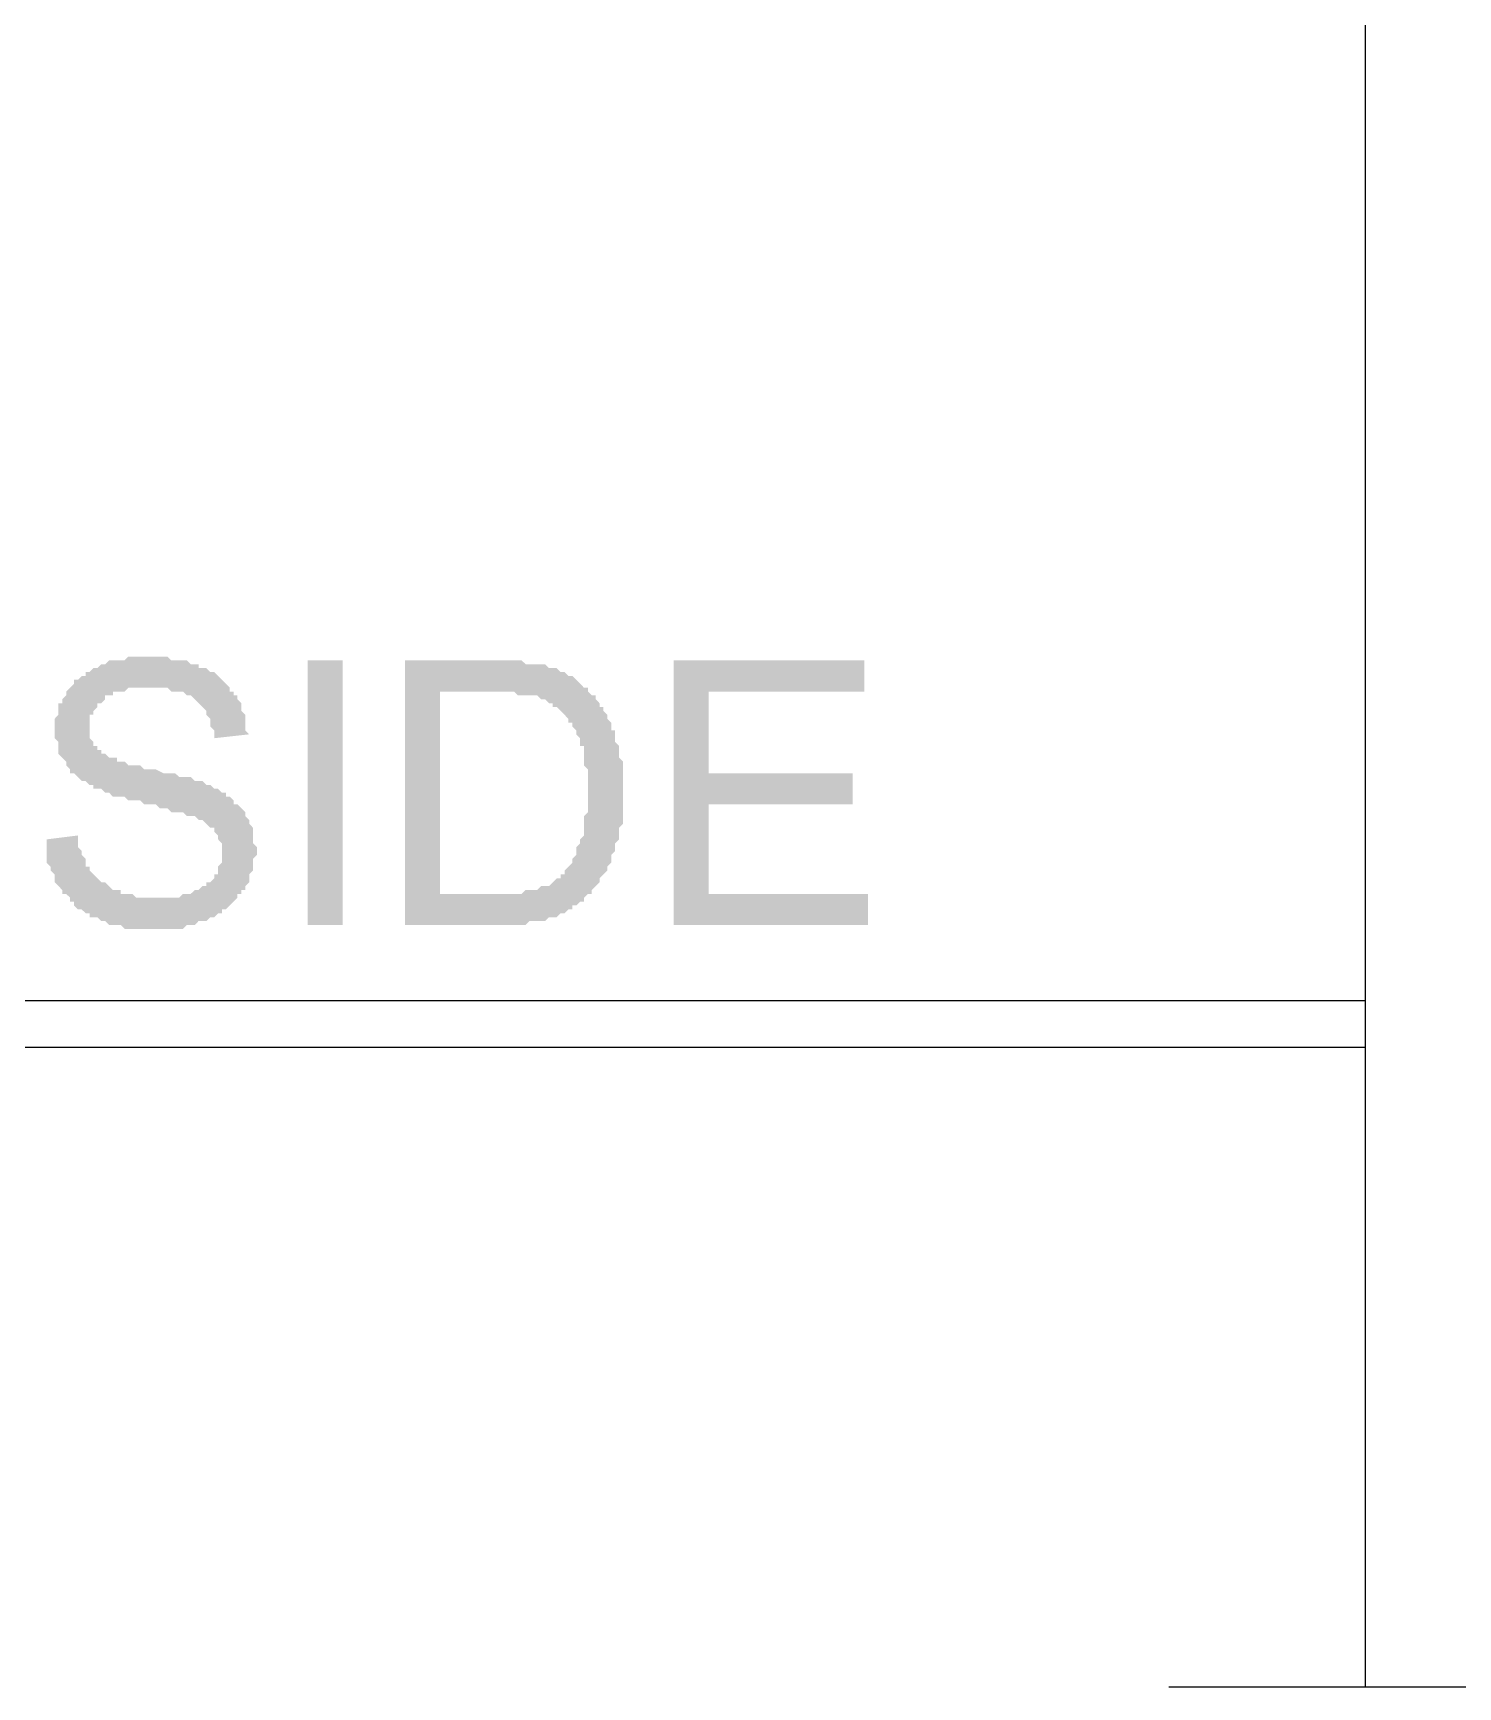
# Model space of a CAD drawing. Header units: inches. Extents: x -351 to 2582, y -266 to 144.
# Drawn here: x 505.032 to 506.211, y -63.598 to -62.229 of the extents above; entities that cross this region are included whole.
import ezdxf

# ---------------------------------------------------------------- set-up
doc = ezdxf.new("R2010")
doc.units = ezdxf.units.IN
doc.header["$MEASUREMENT"] = 0
doc.layers.add('PDF_Geometry', color=7, linetype='Continuous')
doc.layers.add('PDF_Solid Fills', color=7, linetype='Continuous')

# ---------------------------------------------------------------- blocks, each defined once
blk = doc.blocks.new('ewrew')
at = {"layer": 'PDF_Solid Fills', "transparency": 33554559}
for points in [[(9301.779, 5136.1846), (9301.8144, 5136.189), (9301.8144, 5136.1801), (9301.8144, 5136.1757), (9301.8188, 5136.1713), (9301.8188, 5136.1713), (9301.8188, 5136.1669), (9301.8233, 5136.1624), (9301.8233, 5136.158), (9301.8233, 5136.1536), (9301.8277, 5136.1536), (9301.8277, 5136.1492), (9301.8277, 5136.1492), (9301.8321, 5136.1447), (9301.8365, 5136.1403), (9301.8365, 5136.1403), (9301.841, 5136.1359), (9301.8454, 5136.1359), (9301.8498, 5136.1315), (9301.8498, 5136.1315), (9301.8542, 5136.127), (9301.8587, 5136.127), (9301.8631, 5136.127), (9301.8631, 5136.1226), (9301.8675, 5136.1226), (9301.8719, 5136.1226), (9301.8764, 5136.1226), (9301.8808, 5136.1182), (9301.8852, 5136.1182), (9301.8896, 5136.1182), (9301.8941, 5136.1182), (9301.8985, 5136.1182), (9301.9029, 5136.1182), (9301.9029, 5136.1182), (9301.9073, 5136.1182), (9301.9118, 5136.1182), (9301.9162, 5136.1182), (9301.9206, 5136.1182), (9301.925, 5136.1182), (9301.9295, 5136.1182), (9301.9339, 5136.1226), (9301.9383, 5136.1226), (9301.9383, 5136.1226), (9301.9427, 5136.1226), (9301.9472, 5136.127), (9301.9516, 5136.127), (9301.956, 5136.1315), (9301.9604, 5136.1315), (9301.9604, 5136.1359), (9301.9649, 5136.1359), (9301.9693, 5136.1403), (9301.9693, 5136.1447), (9301.9737, 5136.1447), (9301.9737, 5136.1492), (9301.9737, 5136.1536), (9301.9781, 5136.158), (9301.9781, 5136.1624), (9301.9781, 5136.1669), (9301.9781, 5136.1669), (9301.9781, 5136.1713), (9301.9781, 5136.1757), (9301.9781, 5136.1801), (9301.9737, 5136.1846), (9301.9737, 5136.189), (9301.9693, 5136.1934), (9301.9693, 5136.1934), (9301.9693, 5136.1978), (9301.9649, 5136.1978), (9301.9604, 5136.2023), (9301.9604, 5136.2023), (9301.956, 5136.2067), (9301.9516, 5136.2067), (9301.9472, 5136.2111), (9301.9427, 5136.2111), (9301.9427, 5136.2111), (9301.9383, 5136.2111), (9301.9339, 5136.2155), (9301.9339, 5136.2155), (9301.9295, 5136.2155), (9301.925, 5136.2155), (9301.9206, 5136.2155), (9301.9162, 5136.22), (9301.9118, 5136.22), (9301.9073, 5136.22), (9301.9029, 5136.2244), (9301.8985, 5136.2244), (9301.8896, 5136.2244), (9301.8896, 5136.2244), (9301.8852, 5136.2288), (9301.8764, 5136.2288), (9301.8719, 5136.2288), (9301.8675, 5136.2332), (9301.8631, 5136.2332), (9301.8587, 5136.2332), (9301.8542, 5136.2332), (9301.8498, 5136.2377), (9301.8498, 5136.2377), (9301.8454, 5136.2377), (9301.841, 5136.2421), (9301.8365, 5136.2421), (9301.8365, 5136.2421), (9301.8321, 5136.2421), (9301.8321, 5136.2465), (9301.8277, 5136.2465), (9301.8233, 5136.2509), (9301.8188, 5136.2509), (9301.8144, 5136.2554), (9301.8144, 5136.2554), (9301.81, 5136.2598), (9301.8056, 5136.2598), (9301.8056, 5136.2642), (9301.8011, 5136.2686), (9301.8011, 5136.2731), (9301.8011, 5136.2731), (9301.7967, 5136.2775), (9301.7967, 5136.2775), (9301.7923, 5136.2819), (9301.7923, 5136.2863), (9301.7923, 5136.2908), (9301.7923, 5136.2952), (9301.7879, 5136.2996), (9301.7879, 5136.304), (9301.7879, 5136.3085), (9301.7879, 5136.3085), (9301.7879, 5136.3129), (9301.7879, 5136.3173), (9301.7879, 5136.3217), (9301.7923, 5136.3262), (9301.7923, 5136.3306), (9301.7923, 5136.335), (9301.7923, 5136.3394), (9301.7967, 5136.3394), (9301.7967, 5136.3439), (9301.8011, 5136.3483), (9301.8011, 5136.3527), (9301.8056, 5136.3571), (9301.8056, 5136.3571), (9301.81, 5136.3616), (9301.81, 5136.366), (9301.8144, 5136.366), (9301.8188, 5136.3704), (9301.8233, 5136.3704), (9301.8233, 5136.3748), (9301.8277, 5136.3748), (9301.8321, 5136.3793), (9301.8365, 5136.3793), (9301.841, 5136.3837), (9301.841, 5136.3837), (9301.8454, 5136.3837), (9301.8498, 5136.3881), (9301.8542, 5136.3881), (9301.8587, 5136.3881), (9301.8631, 5136.3881), (9301.8675, 5136.3881), (9301.8719, 5136.3925), (9301.8764, 5136.3925), (9301.8808, 5136.3925), (9301.8852, 5136.3925), (9301.8896, 5136.3925), (9301.8941, 5136.3925), (9301.8941, 5136.3925), (9301.8985, 5136.3925), (9301.9029, 5136.3925), (9301.9073, 5136.3925), (9301.9118, 5136.3925), (9301.9162, 5136.3925), (9301.9206, 5136.3881), (9301.925, 5136.3881), (9301.9295, 5136.3881), (9301.9339, 5136.3881), (9301.9383, 5136.3881), (9301.9383, 5136.3881), (9301.9427, 5136.3837), (9301.9472, 5136.3837), (9301.9516, 5136.3837), (9301.9516, 5136.3793), (9301.956, 5136.3793), (9301.9604, 5136.3793), (9301.9649, 5136.3748), (9301.9693, 5136.3748), (9301.9737, 5136.3704), (9301.9737, 5136.3704), (9301.9781, 5136.366), (9301.9826, 5136.3616), (9301.9826, 5136.3616), (9301.987, 5136.3571), (9301.987, 5136.3527), (9301.9914, 5136.3527), (9301.9914, 5136.3483), (9301.9958, 5136.3483), (9301.9958, 5136.3439), (9302.0003, 5136.3394), (9302.0003, 5136.335), (9302.0003, 5136.3306), (9302.0047, 5136.3262), (9302.0047, 5136.3217), (9302.0047, 5136.3217), (9302.0047, 5136.3173), (9302.0047, 5136.3129), (9302.0047, 5136.3085), (9302.0091, 5136.304), (9302.0091, 5136.304), (9301.9693, 5136.2996), (9301.9693, 5136.304), (9301.9693, 5136.3085), (9301.9649, 5136.3129), (9301.9649, 5136.3173), (9301.9649, 5136.3217), (9301.9604, 5136.3262), (9301.9604, 5136.3262), (9301.9604, 5136.3306), (9301.956, 5136.335), (9301.9516, 5136.3394), (9301.9516, 5136.3394), (9301.9472, 5136.3439), (9301.9472, 5136.3439), (9301.9427, 5136.3483), (9301.9383, 5136.3483), (9301.9383, 5136.3483), (9301.9339, 5136.3527), (9301.9295, 5136.3527), (9301.925, 5136.3527), (9301.9206, 5136.3527), (9301.9162, 5136.3571), (9301.9118, 5136.3571), (9301.9073, 5136.3571), (9301.9029, 5136.3571), (9301.8985, 5136.3571), (9301.8941, 5136.3571), (9301.8896, 5136.3571), (9301.8852, 5136.3571), (9301.8808, 5136.3571), (9301.8764, 5136.3571), (9301.8719, 5136.3571), (9301.8675, 5136.3527), (9301.8631, 5136.3527), (9301.8587, 5136.3527), (9301.8542, 5136.3527), (9301.8542, 5136.3483), (9301.8498, 5136.3483), (9301.8454, 5136.3483), (9301.8454, 5136.3439), (9301.8454, 5136.3439), (9301.841, 5136.3394), (9301.8365, 5136.3394), (9301.8365, 5136.335), (9301.8321, 5136.3306), (9301.8321, 5136.3262), (9301.8277, 5136.3262), (9301.8277, 5136.3217), (9301.8277, 5136.3173), (9301.8277, 5136.3129), (9301.8277, 5136.3129), (9301.8277, 5136.3085), (9301.8277, 5136.304), (9301.8277, 5136.2996), (9301.8321, 5136.2952), (9301.8321, 5136.2908), (9301.8365, 5136.2908), (9301.8365, 5136.2863), (9301.8365, 5136.2863), (9301.841, 5136.2863), (9301.841, 5136.2819), (9301.8454, 5136.2819), (9301.8454, 5136.2819), (9301.8498, 5136.2775), (9301.8542, 5136.2775), (9301.8587, 5136.2775), (9301.8587, 5136.2731), (9301.8631, 5136.2731), (9301.8675, 5136.2731), (9301.8719, 5136.2686), (9301.8808, 5136.2686), (9301.8852, 5136.2686), (9301.8896, 5136.2642), (9301.8941, 5136.2642), (9301.8985, 5136.2642), (9301.9029, 5136.2642), (9301.9118, 5136.2598), (9301.9162, 5136.2598), (9301.9206, 5136.2598), (9301.925, 5136.2598), (9301.9295, 5136.2554), (9301.9339, 5136.2554), (9301.9383, 5136.2554), (9301.9427, 5136.2554), (9301.9472, 5136.2509), (9301.9516, 5136.2509), (9301.9516, 5136.2509), (9301.956, 5136.2509), (9301.9604, 5136.2465), (9301.9604, 5136.2465), (9301.9649, 5136.2465), (9301.9649, 5136.2465), (9301.9693, 5136.2421), (9301.9737, 5136.2421), (9301.9781, 5136.2377), (9301.9826, 5136.2377), (9301.9826, 5136.2332), (9301.987, 5136.2332), (9301.9914, 5136.2288), (9301.9914, 5136.2244), (9301.9958, 5136.2244), (9302.0003, 5136.22), (9302.0003, 5136.22), (9302.0047, 5136.2155), (9302.0047, 5136.2155), (9302.0047, 5136.2111), (9302.0091, 5136.2067), (9302.0091, 5136.2023), (9302.0091, 5136.2023), (9302.0135, 5136.1978), (9302.0135, 5136.1934), (9302.0135, 5136.189), (9302.0135, 5136.1846), (9302.0135, 5136.1801), (9302.018, 5136.1757), (9302.018, 5136.1713), (9302.018, 5136.1669), (9302.0135, 5136.1624), (9302.0135, 5136.158), (9302.0135, 5136.1536), (9302.0135, 5136.1536), (9302.0135, 5136.1492), (9302.0091, 5136.1447), (9302.0091, 5136.1403), (9302.0091, 5136.1359), (9302.0047, 5136.1315), (9302.0047, 5136.127), (9302.0003, 5136.127), (9302.0003, 5136.1226), (9301.9958, 5136.1226), (9301.9958, 5136.1182), (9301.9914, 5136.1138), (9301.9914, 5136.1138), (9301.987, 5136.1094), (9301.9826, 5136.1049), (9301.9781, 5136.1049), (9301.9781, 5136.1005), (9301.9737, 5136.1005), (9301.9693, 5136.0961), (9301.9649, 5136.0961), (9301.9649, 5136.0961), (9301.9604, 5136.0917), (9301.956, 5136.0917), (9301.9516, 5136.0917), (9301.9472, 5136.0872), (9301.9427, 5136.0872), (9301.9383, 5136.0872), (9301.9383, 5136.0872), (9301.9339, 5136.0828), (9301.9295, 5136.0828), (9301.925, 5136.0828), (9301.9206, 5136.0828), (9301.9162, 5136.0828), (9301.9118, 5136.0828), (9301.9073, 5136.0828), (9301.9073, 5136.0828), (9301.8985, 5136.0828), (9301.8941, 5136.0828), (9301.8896, 5136.0828), (9301.8852, 5136.0828), (9301.8808, 5136.0828), (9301.8764, 5136.0828), (9301.8719, 5136.0828), (9301.8675, 5136.0828), (9301.8631, 5136.0872), (9301.8631, 5136.0872), (9301.8587, 5136.0872), (9301.8542, 5136.0872), (9301.8498, 5136.0872), (9301.8454, 5136.0917), (9301.841, 5136.0917), (9301.841, 5136.0917), (9301.8365, 5136.0961), (9301.8321, 5136.0961), (9301.8277, 5136.0961), (9301.8277, 5136.1005), (9301.8233, 5136.1005), (9301.8188, 5136.1049), (9301.8144, 5136.1049), (9301.81, 5136.1094), (9301.81, 5136.1138), (9301.8056, 5136.1138), (9301.8056, 5136.1182), (9301.8011, 5136.1226), (9301.7967, 5136.1226), (9301.7967, 5136.127), (9301.7923, 5136.1315), (9301.7923, 5136.1315), (9301.7879, 5136.1359), (9301.7879, 5136.1403), (9301.7879, 5136.1447), (9301.7834, 5136.1492), (9301.7834, 5136.1536), (9301.7834, 5136.1536), (9301.779, 5136.158), (9301.779, 5136.1624), (9301.779, 5136.1669), (9301.779, 5136.1713), (9301.779, 5136.1757), (9301.779, 5136.1801), (9301.779, 5136.1846)], [(9302.0755, 5136.0872), (9302.0755, 5136.3881), (9302.1153, 5136.3881), (9302.1153, 5136.0872)], [(9302.4914, 5136.0872), (9302.4914, 5136.3881), (9302.7082, 5136.3881), (9302.7082, 5136.3527), (9302.5312, 5136.3527), (9302.5312, 5136.2598), (9302.6949, 5136.2598), (9302.6949, 5136.2244), (9302.5312, 5136.2244), (9302.5312, 5136.1226), (9302.7126, 5136.1226), (9302.7126, 5136.0872)]]:
    blk.add_hatch(color=256, dxfattribs=at).paths.add_polyline_path(points)
h = blk.add_hatch(color=256, dxfattribs=at)
h.paths.add_polyline_path([(9302.1861, 5136.0872), (9302.1861, 5136.3881), (9302.2879, 5136.3881), (9302.2967, 5136.3881), (9302.3011, 5136.3881), (9302.3056, 5136.3881), (9302.31, 5136.3881), (9302.3144, 5136.3881), (9302.3188, 5136.3881), (9302.3233, 5136.3837), (9302.3277, 5136.3837), (9302.3321, 5136.3837), (9302.3321, 5136.3837), (9302.3365, 5136.3837), (9302.341, 5136.3837), (9302.341, 5136.3837), (9302.3454, 5136.3837), (9302.3498, 5136.3793), (9302.3542, 5136.3793), (9302.3587, 5136.3793), (9302.3631, 5136.3748), (9302.3675, 5136.3748), (9302.3719, 5136.3704), (9302.3719, 5136.3704), (9302.3764, 5136.3704), (9302.3808, 5136.366), (9302.3852, 5136.3616), (9302.3852, 5136.3616), (9302.3896, 5136.3571), (9302.3941, 5136.3571), (9302.3941, 5136.3527), (9302.3985, 5136.3483), (9302.4029, 5136.3483), (9302.4029, 5136.3439), (9302.4073, 5136.3394), (9302.4073, 5136.335), (9302.4118, 5136.335), (9302.4118, 5136.3306), (9302.4162, 5136.3262), (9302.4162, 5136.3217), (9302.4206, 5136.3173), (9302.4206, 5136.3129), (9302.4206, 5136.3129), (9302.4206, 5136.3085), (9302.425, 5136.3085), (9302.425, 5136.304), (9302.425, 5136.2996), (9302.425, 5136.2952), (9302.4295, 5136.2908), (9302.4295, 5136.2863), (9302.4295, 5136.2819), (9302.4295, 5136.2775), (9302.4295, 5136.2775), (9302.4339, 5136.2731), (9302.4339, 5136.2686), (9302.4339, 5136.2642), (9302.4339, 5136.2598), (9302.4339, 5136.2554), (9302.4339, 5136.2509), (9302.4339, 5136.2465), (9302.4339, 5136.2421), (9302.4339, 5136.2377), (9302.4339, 5136.2332), (9302.4339, 5136.2288), (9302.4339, 5136.2244), (9302.4339, 5136.22), (9302.4339, 5136.2155), (9302.4339, 5136.2111), (9302.4339, 5136.2067), (9302.4339, 5136.2023), (9302.4295, 5136.1978), (9302.4295, 5136.1978), (9302.4295, 5136.1934), (9302.4295, 5136.189), (9302.4295, 5136.1846), (9302.425, 5136.1801), (9302.425, 5136.1801), (9302.425, 5136.1757), (9302.425, 5136.1713), (9302.4206, 5136.1669), (9302.4206, 5136.1624), (9302.4206, 5136.158), (9302.4162, 5136.1536), (9302.4162, 5136.1492), (9302.4118, 5136.1447), (9302.4118, 5136.1447), (9302.4073, 5136.1403), (9302.4073, 5136.1359), (9302.4073, 5136.1359), (9302.4029, 5136.1315), (9302.3985, 5136.127), (9302.3985, 5136.1226), (9302.3941, 5136.1226), (9302.3896, 5136.1182), (9302.3896, 5136.1138), (9302.3852, 5136.1138), (9302.3808, 5136.1094), (9302.3808, 5136.1094), (9302.3764, 5136.1094), (9302.3764, 5136.1049), (9302.3719, 5136.1049), (9302.3675, 5136.1005), (9302.3631, 5136.1005), (9302.3631, 5136.1005), (9302.3587, 5136.0961), (9302.3542, 5136.0961), (9302.3498, 5136.0961), (9302.3454, 5136.0917), (9302.341, 5136.0917), (9302.341, 5136.0917), (9302.3365, 5136.0917), (9302.3321, 5136.0917), (9302.3277, 5136.0917), (9302.3233, 5136.0872), (9302.3188, 5136.0872), (9302.3144, 5136.0872), (9302.31, 5136.0872), (9302.3056, 5136.0872), (9302.3011, 5136.0872), (9302.2967, 5136.0872), (9302.2967, 5136.0872)], flags=0)
h.paths.add_polyline_path([(9302.2259, 5136.1226), (9302.2879, 5136.1226), (9302.2967, 5136.1226), (9302.3011, 5136.1226), (9302.3056, 5136.1226), (9302.31, 5136.1226), (9302.3144, 5136.1226), (9302.3188, 5136.1226), (9302.3233, 5136.127), (9302.3277, 5136.127), (9302.3277, 5136.127), (9302.3321, 5136.127), (9302.3365, 5136.127), (9302.3365, 5136.127), (9302.341, 5136.1315), (9302.3454, 5136.1315), (9302.3498, 5136.1315), (9302.3542, 5136.1359), (9302.3542, 5136.1359), (9302.3587, 5136.1403), (9302.3631, 5136.1403), (9302.3631, 5136.1447), (9302.3675, 5136.1447), (9302.3675, 5136.1492), (9302.3719, 5136.1536), (9302.3719, 5136.1536), (9302.3764, 5136.158), (9302.3764, 5136.1624), (9302.3808, 5136.1669), (9302.3808, 5136.1713), (9302.3808, 5136.1757), (9302.3852, 5136.1801), (9302.3852, 5136.1801), (9302.3852, 5136.1846), (9302.3896, 5136.189), (9302.3896, 5136.1934), (9302.3896, 5136.1978), (9302.3896, 5136.1978), (9302.3896, 5136.2023), (9302.3896, 5136.2067), (9302.3896, 5136.2111), (9302.3941, 5136.2155), (9302.3941, 5136.22), (9302.3941, 5136.2244), (9302.3941, 5136.2288), (9302.3941, 5136.2332), (9302.3941, 5136.2377), (9302.3941, 5136.2377), (9302.3941, 5136.2465), (9302.3941, 5136.2509), (9302.3941, 5136.2554), (9302.3941, 5136.2598), (9302.3941, 5136.2642), (9302.3896, 5136.2686), (9302.3896, 5136.2731), (9302.3896, 5136.2775), (9302.3896, 5136.2819), (9302.3896, 5136.2863), (9302.3896, 5136.2908), (9302.3852, 5136.2908), (9302.3852, 5136.2952), (9302.3852, 5136.2996), (9302.3808, 5136.304), (9302.3808, 5136.304), (9302.3808, 5136.3085), (9302.3764, 5136.3129), (9302.3764, 5136.3129), (9302.3764, 5136.3173), (9302.3719, 5136.3173), (9302.3719, 5136.3217), (9302.3675, 5136.3262), (9302.3631, 5136.3306), (9302.3631, 5136.3306), (9302.3587, 5136.335), (9302.3542, 5136.335), (9302.3542, 5136.3394), (9302.3498, 5136.3394), (9302.3454, 5136.3439), (9302.341, 5136.3439), (9302.341, 5136.3439), (9302.3365, 5136.3483), (9302.3365, 5136.3483), (9302.3321, 5136.3483), (9302.3277, 5136.3483), (9302.3233, 5136.3483), (9302.3188, 5136.3483), (9302.3144, 5136.3483), (9302.31, 5136.3527), (9302.3056, 5136.3527), (9302.3011, 5136.3527), (9302.2967, 5136.3527), (9302.2923, 5136.3527), (9302.2879, 5136.3527), (9302.2259, 5136.3527)], flags=0)
at = {"layer": 'PDF_Geometry', "lineweight": 25, "elevation": 0}
for points in [[(9303.2779, 5135.2208), (9303.2779, 5144.6368)], [(9303.2779, 5136.0009), (9299.9018, 5136.0009)], [(9303.2779, 5135.9478), (9299.9018, 5135.9478)], [(9303.0545, 5135.2208), (9305.1224, 5135.2208), (9305.1888, 5135.327), (9307.5854, 5135.327)]]:
    blk.add_lwpolyline(points, dxfattribs=at)

msp = doc.modelspace()

# ---------------------------------------------------------------- block references
at = {"color": 1, "xscale": 0.7281181409382419, "yscale": 0.7281181409382419, "zscale": 0.7281181409382419}
msp.add_blockref('ewrew', (-6267.7504, -3802.6454, 0), dxfattribs=at)

doc.saveas('drawing.dxf')
